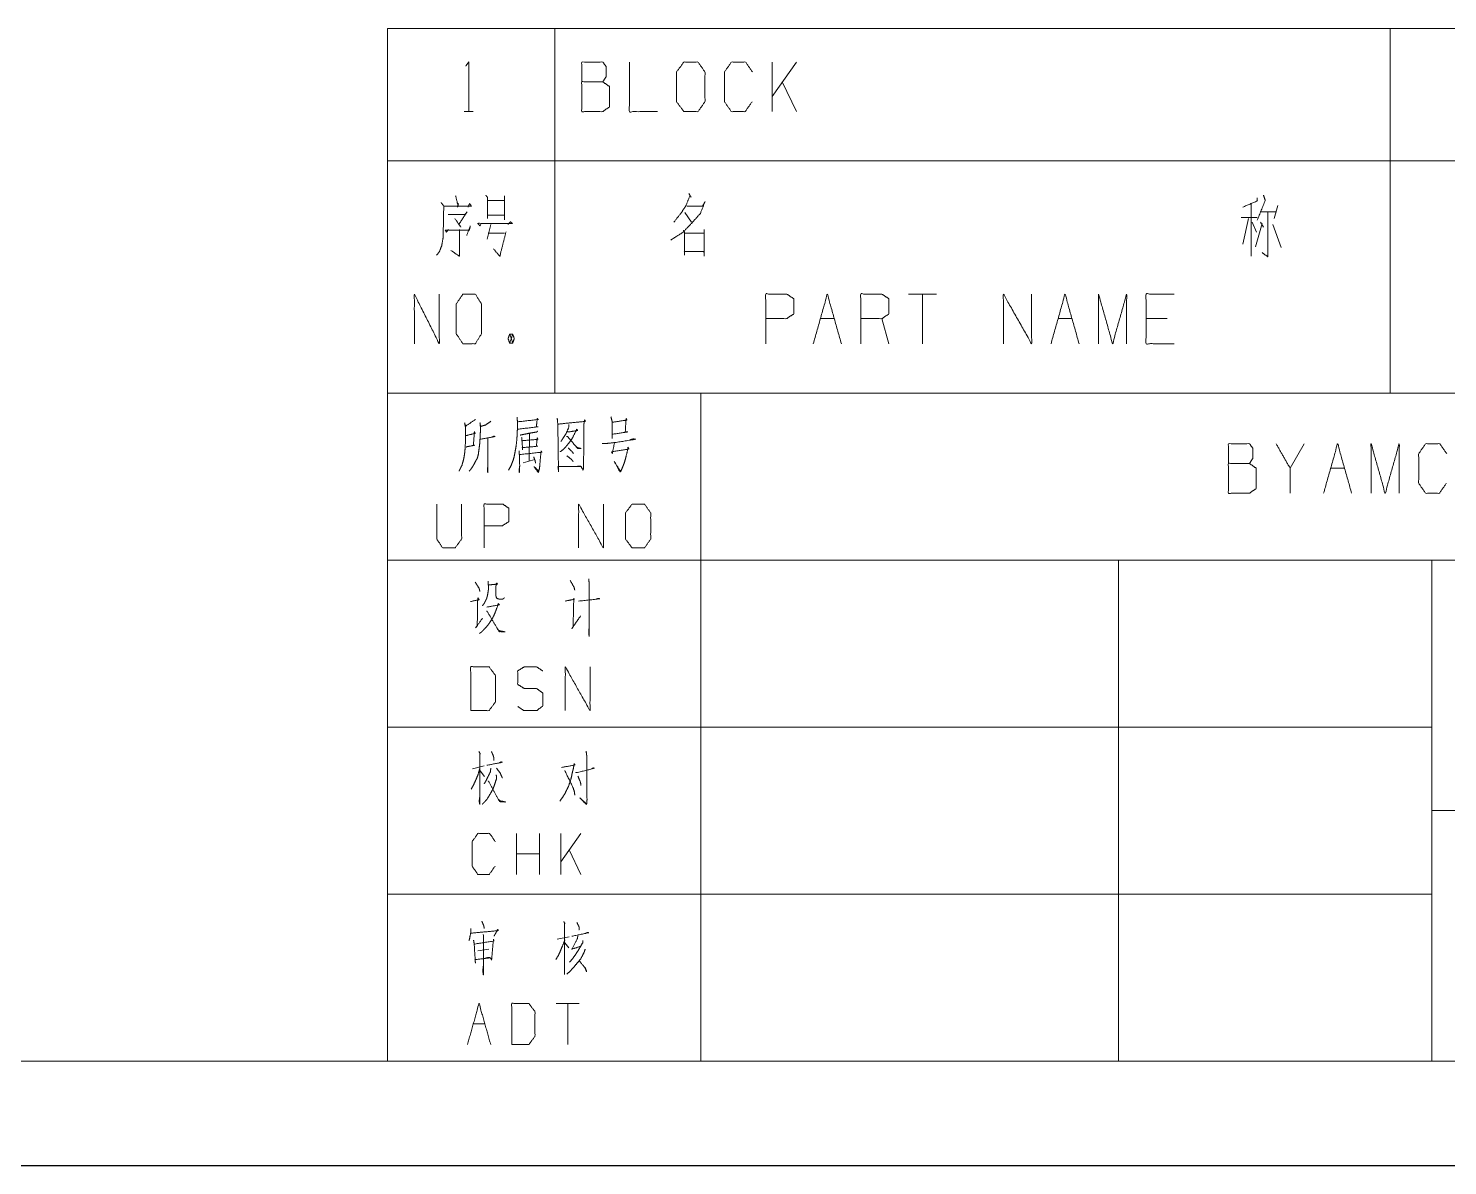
# Model space of a CAD drawing. Header units: millimetres. Extents: x 2210 to 79821, y -19430 to 2344.
# Drawn here: x 8887 to 8955, y 1492.8 to 1547.3 of the extents above; entities that cross this region are included whole.
import ezdxf

# ---------------------------------------------------------------- set-up
doc = ezdxf.new("R2010")
doc.units = ezdxf.units.MM
doc.layers.add('101', color=7, linetype='Continuous', true_color=0xffffff)

msp = doc.modelspace()

# ---------------------------------------------------------------- linework, layer by layer
msp.add_line((2209.782, 1492.822), (13049.157, 1492.822))
at = {"layer": '101', "color": 72, "linetype": 'Continuous', "lineweight": 18}
for p, q in [((8904.207, 1547.284), (8912.207, 1547.284)), ((8904.207, 1547.284), (8904.207, 1540.934)), ((8912.207, 1547.284), (8912.207, 1540.934)), ((8912.207, 1547.284), (8952.207, 1547.284)), ((8952.207, 1547.284), (8952.207, 1540.934)), ((8952.207, 1547.284), (8982.207, 1547.284)), ((8922.612, 1543.297), (8922.612, 1545.672)), ((8923.778, 1545.672), (8922.612, 1544.022)), ((8923.778, 1543.297), (8923.106, 1544.722)), ((8907.876, 1543.297), (8908.3, 1543.297)), ((8904.207, 1540.934), (8912.207, 1540.934)), ((8904.207, 1540.934), (8904.207, 1529.822)), ((8912.207, 1540.934), (8952.207, 1540.934)), ((8912.207, 1540.934), (8912.207, 1529.822)), ((8952.207, 1540.934), (8952.207, 1529.822)), ((8952.207, 1540.934), (8982.207, 1540.934)), ((8909.798, 1539.272), (8909.798, 1538.122)), ((8908.967, 1539.047), (8909.783, 1539.047)), ((8945.561, 1538.897), (8945.561, 1536.372)), ((8946.834, 1538.797), (8946.657, 1538.172)), ((8908.967, 1538.347), (8909.783, 1538.347)), ((8909.155, 1537.897), (8908.967, 1537.197)), ((8918.438, 1538.472), (8918.756, 1537.997)), ((8945.084, 1538.222), (8945.844, 1538.222)), ((8945.42, 1538.172), (8945.155, 1536.947)), ((8945.597, 1537.997), (8945.809, 1537.522)), ((8946.074, 1537.947), (8945.756, 1536.822)), ((8945.985, 1538.497), (8946.763, 1538.497)), ((8946.003, 1537.997), (8946.144, 1537.772)), ((8946.586, 1537.897), (8946.993, 1536.797)), ((8909.014, 1537.472), (8909.798, 1537.472)), ((8930.485, 1534.559), (8929.142, 1534.559)), ((8929.814, 1534.559), (8929.814, 1532.184)), ((8924.925, 1533.384), (8925.597, 1533.384)), ((8928.209, 1532.184), (8927.873, 1533.384)), ((8936.307, 1533.384), (8936.979, 1533.384)), ((8941.532, 1533.384), (8940.524, 1533.384)), ((8910.052, 1532.634), (8910.194, 1532.209)), ((8904.207, 1529.822), (8912.207, 1529.822)), ((8912.207, 1529.822), (8952.207, 1529.822)), ((8952.207, 1529.822), (8982.207, 1529.822)), ((8910.999, 1527.869), (8910.983, 1526.567)), ((8948.09, 1527.395), (8947.418, 1526.22)), ((8910.702, 1526.478), (8911.249, 1526.633)), ((8949.359, 1526.22), (8950.03, 1526.22)), ((8908.823, 1511.972), (8908.267, 1511.827)), ((8908.633, 1511.723), (8908.838, 1511.454)), ((8910.374, 1506.766), (8910.374, 1508.732)), ((8911.486, 1506.766), (8911.486, 1508.732)), ((8913.462, 1508.732), (8912.496, 1507.366)), ((8912.496, 1506.766), (8912.496, 1508.732)), ((8913.462, 1506.766), (8912.905, 1507.946)), ((8911.486, 1507.759), (8910.374, 1507.759)), ((8908.527, 1503.103), (8909.054, 1503.186)), ((8912.902, 1503.786), (8912.331, 1503.662)), ((8912.697, 1503.496), (8912.887, 1503.248)), ((8913.385, 1500.588), (8912.273, 1500.588)), ((8912.829, 1500.588), (8912.829, 1498.621)), ((8908.308, 1499.615), (8908.864, 1499.615))]:
    msp.add_line(p, q, dxfattribs=at)
at = {"layer": '101', "color": 133, "linetype": 'Continuous', "lineweight": 18}
for p, q in [((8904.207, 1529.822), (9084.207, 1529.822)), ((8904.207, 1529.822), (8904.207, 1497.822)), ((8919.207, 1529.822), (8919.207, 1497.822)), ((8904.207, 1521.822), (9084.207, 1521.822)), ((8939.207, 1521.822), (8939.207, 1497.822)), ((8954.207, 1521.822), (8954.207, 1497.822)), ((8904.207, 1513.822), (8954.207, 1513.822)), ((8954.207, 1509.822), (9063.207, 1509.822)), ((8904.207, 1505.822), (8954.207, 1505.822)), ((8694.207, 1497.822), (9084.207, 1497.822)), ((8904.207, 1497.822), (9084.207, 1497.822)), ((8669.207, 1492.822), (9089.207, 1492.822))]:
    msp.add_line(p, q, dxfattribs=at)
at = {"layer": '101', "color": 72, "linetype": 'Continuous', "lineweight": 18}
for points, knots in [([(8907.946, 1545.472), (8908.088, 1545.672), (8908.088, 1543.297)], [0, 0, 0.093491, 1, 1]), ([(8913.506, 1544.722), (8913.506, 1545.672), (8914.513, 1545.672), (8914.672, 1545.447), (8914.672, 1544.972), (8914.513, 1544.722), (8913.506, 1544.722), (8913.506, 1543.297), (8914.495, 1543.297), (8914.831, 1543.522), (8914.831, 1544.497), (8914.513, 1544.722)], [0, 0, 0.115917, 0.238846, 0.272468, 0.330427, 0.366584, 0.489512, 0.663388, 0.78416, 0.833484, 0.952452, 1, 1]), ([(8915.782, 1545.672), (8915.782, 1543.297), (8917.125, 1543.297)], [0, 0, 0.638733, 1, 1]), ([(8918.394, 1543.297), (8919.066, 1543.297), (8919.402, 1543.772), (8919.402, 1545.197), (8919.066, 1545.672), (8918.394, 1545.672), (8918.041, 1545.197), (8918.041, 1543.772), (8918.394, 1543.297)], [0, 0, 0.102684, 0.191619, 0.409477, 0.498411, 0.601095, 0.691619, 0.909477, 1, 1]), ([(8921.661, 1543.772), (8921.325, 1543.297), (8920.671, 1543.297), (8920.335, 1543.772), (8920.335, 1545.197), (8920.671, 1545.672), (8921.343, 1545.672), (8921.678, 1545.197)], [0, 0, 0.11457, 0.243368, 0.357935, 0.638584, 0.753151, 0.88543, 1, 1]), ([(8907.46, 1539.272), (8907.57, 1538.822), (8907.601, 1538.897), (8907.554, 1538.722)], [0, 0, 0.638265, 0.750293, 1, 1]), ([(8908.904, 1539.297), (8908.982, 1539.197), (8908.982, 1538.172)], [0, 0, 0.110318, 1, 1]), ([(8918.632, 1539.372), (8918.738, 1539.197), (8918.685, 1539.272), (8918.491, 1538.797), (8918.261, 1538.447), (8917.908, 1537.997)], [0, 0, 0.113643, 0.164652, 0.449685, 0.682203, 1, 1]), ([(8946.144, 1539.297), (8946.233, 1539.047), (8945.844, 1538.097)], [0, 0, 0.205285, 1, 1]), ([(8906.77, 1538.947), (8906.895, 1538.772), (8906.864, 1537.272), (8906.801, 1536.897), (8906.691, 1536.597), (8906.55, 1536.422)], [0, 0, 0.081566, 0.649824, 0.793832, 0.914832, 1, 1]), ([(8906.911, 1538.772), (8908.213, 1538.772), (8908.135, 1538.897), (8908.056, 1538.722)], [0, 0, 0.79327, 0.883171, 1, 1]), ([(8918.526, 1538.772), (8919.286, 1538.772), (8919.41, 1538.997), (8919.18, 1538.422), (8918.756, 1537.947), (8918.35, 1537.522), (8917.766, 1537.147)], [0, 0, 0.213824, 0.286066, 0.460275, 0.639447, 0.80491, 1, 1]), ([(8945.844, 1539.172), (8945.844, 1539.022), (8945.155, 1538.722)], [0, 0, 0.166335, 1, 1]), ([(8907.099, 1538.372), (8907.915, 1538.372), (8908.009, 1538.497), (8907.617, 1537.897), (8907.711, 1537.772), (8907.429, 1538.172)], [0, 0, 0.349352, 0.41636, 0.723317, 0.790325, 1, 1]), ([(8908.669, 1537.897), (8908.622, 1537.822), (8908.527, 1537.947), (8910.175, 1537.947), (8910.081, 1538.022), (8909.971, 1537.897)], [0, 0, 0.040633, 0.112439, 0.86841, 0.923643, 1, 1]), ([(8946.357, 1538.497), (8946.357, 1536.347), (8946.074, 1536.547)], [0, 0, 0.861245, 1, 1]), ([(8907.115, 1537.647), (8907.021, 1537.522), (8906.974, 1537.622), (8908.119, 1537.622), (8908.166, 1537.822), (8907.994, 1537.372)], [0, 0, 0.074524, 0.127161, 0.67261, 0.770465, 1, 1]), ([(8907.648, 1537.647), (8907.648, 1536.372), (8907.241, 1536.647)], [0, 0, 0.721581, 1, 1]), ([(8909.877, 1537.547), (8909.579, 1536.372), (8909.28, 1536.722)], [0, 0, 0.725031, 1, 1]), ([(8918.367, 1537.622), (8918.42, 1537.547), (8918.42, 1536.422), (8918.42, 1536.597), (8919.357, 1536.597), (8919.357, 1536.372), (8919.357, 1537.647), (8919.357, 1537.472), (8918.456, 1537.472)], [0, 0, 0.018725, 0.248079, 0.283757, 0.474741, 0.520613, 0.780549, 0.816226, 1, 1]), ([(8905.486, 1532.184), (8905.486, 1534.559), (8906.678, 1532.184), (8906.678, 1534.559)], [0, 0, 0.320621, 0.679379, 1, 1]), ([(8907.808, 1532.184), (8908.405, 1532.184), (8908.703, 1532.659), (8908.703, 1534.084), (8908.405, 1534.559), (8907.808, 1534.559), (8907.495, 1534.084), (8907.495, 1532.659), (8907.808, 1532.184)], [0, 0, 0.094594, 0.183574, 0.409674, 0.498654, 0.593248, 0.683574, 0.909674, 1, 1]), ([(8922.313, 1532.184), (8922.313, 1534.559), (8923.32, 1534.559), (8923.656, 1534.334), (8923.656, 1533.609), (8923.302, 1533.384), (8922.313, 1533.384)], [0, 0, 0.401146, 0.571314, 0.639588, 0.762043, 0.832817, 1, 1]), ([(8926.866, 1532.184), (8926.866, 1534.559), (8927.873, 1534.559), (8928.209, 1534.334), (8928.209, 1533.609), (8927.873, 1533.384), (8926.866, 1533.384)], [0, 0, 0.400952, 0.571034, 0.639278, 0.761674, 0.829918, 1, 1]), ([(8933.695, 1532.184), (8933.695, 1534.559), (8935.038, 1532.184), (8935.038, 1534.559)], [0, 0, 0.317574, 0.682426, 1, 1]), ([(8938.248, 1532.184), (8938.248, 1534.559), (8938.92, 1532.184), (8939.591, 1534.559), (8939.591, 1532.184)], [0, 0, 0.245192, 0.5, 0.754808, 1, 1]), ([(8941.868, 1532.184), (8940.524, 1532.184), (8940.524, 1534.559), (8941.868, 1534.559)], [0, 0, 0.26539, 0.73461, 1, 1]), ([(8910.052, 1532.209), (8910.194, 1532.209), (8910.272, 1532.434), (8910.194, 1532.634), (8910.052, 1532.634), (8909.974, 1532.434), (8910.052, 1532.209), (8910.194, 1532.634)], [0, 0, 0.086283, 0.23189, 0.363169, 0.449452, 0.580731, 0.726338, 1, 1]), ([(8908.408, 1528.554), (8908.346, 1528.51), (8907.924, 1528.223), (8907.893, 1528.399), (8907.94, 1528.223), (8907.94, 1527.649), (8907.924, 1527.295), (8907.908, 1527.052), (8907.877, 1526.81), (8907.83, 1526.589), (8907.768, 1526.368), (8907.69, 1526.213), (8907.627, 1526.081)], [0, 0, 0.024363, 0.186803, 0.243942, 0.302154, 0.485023, 0.597668, 0.675195, 0.753199, 0.825098, 0.898191, 0.953346, 1, 1]), ([(8909.142, 1528.466), (8908.892, 1528.289), (8908.658, 1528.223), (8908.627, 1528.399), (8908.658, 1528.134), (8908.642, 1527.869), (8908.627, 1527.582), (8908.611, 1527.339), (8908.58, 1527.119), (8908.548, 1526.876), (8908.502, 1526.699), (8908.424, 1526.567), (8908.346, 1526.412), (8908.267, 1526.28), (8908.189, 1526.169), (8908.111, 1526.081)], [0, 0, 0.096323, 0.172941, 0.229419, 0.31342, 0.396988, 0.487497, 0.564126, 0.634338, 0.711439, 0.768976, 0.817389, 0.871907, 0.92032, 0.962889, 1, 1]), ([(8910.406, 1528.664), (8910.421, 1528.466), (8910.421, 1528.112), (8910.406, 1527.781), (8910.39, 1527.56), (8910.359, 1527.273), (8910.312, 1527.03), (8910.265, 1526.765), (8910.203, 1526.567), (8910.125, 1526.368), (8910, 1526.125)], [0, 0, 0.076501, 0.212087, 0.339339, 0.424292, 0.535104, 0.630036, 0.733301, 0.813244, 0.895184, 1, 1]), ([(8910.452, 1528.443), (8911.42, 1528.554), (8911.373, 1528.598), (8911.327, 1528.201), (8911.405, 1528.201), (8910.437, 1528.09)], [0, 0, 0.39108, 0.416924, 0.577585, 0.60892, 1, 1]), ([(8912.325, 1528.62), (8912.356, 1528.333), (8912.388, 1526.059), (8912.372, 1526.302), (8913.48, 1526.302), (8913.402, 1526.324), (8913.246, 1526.302)], [0, 0, 0.069512, 0.617083, 0.675676, 0.942511, 0.962039, 1, 1]), ([(8912.372, 1528.333), (8913.683, 1528.466), (8913.636, 1528.532), (8913.605, 1528.333), (8913.59, 1526.346), (8913.574, 1526.125), (8913.465, 1526.302)], [0, 0, 0.32813, 0.348326, 0.398409, 0.893176, 0.948286, 1, 1]), ([(8914.9, 1528.686), (8914.963, 1528.421), (8914.963, 1527.649), (8914.963, 1527.847), (8915.712, 1527.958), (8915.587, 1527.958), (8915.618, 1528.51), (8915.634, 1528.598), (8915.665, 1528.532), (8915.556, 1528.51), (8914.963, 1528.421)], [0, 0, 0.076615, 0.294118, 0.350048, 0.563217, 0.598361, 0.753969, 0.779212, 0.799823, 0.831203, 1, 1]), ([(8907.971, 1527.229), (8908.002, 1527.251), (8908.361, 1527.317), (8908.314, 1527.295), (8908.361, 1527.98), (8908.392, 1527.891), (8907.955, 1527.781)], [0, 0, 0.022681, 0.239273, 0.269981, 0.676983, 0.732557, 1, 1]), ([(8908.642, 1527.604), (8909.345, 1527.737), (8909.298, 1527.759), (8909.22, 1527.715)], [0, 0, 0.834819, 0.895271, 1, 1]), ([(8911.405, 1528.002), (8911.358, 1527.958), (8910.968, 1527.891), (8910.749, 1527.847), (8910.546, 1527.803)], [0, 0, 0.07226, 0.516589, 0.766867, 1, 1]), ([(8910.624, 1527.693), (8910.64, 1527.538), (8910.671, 1527.097), (8910.655, 1527.207), (8911.389, 1527.273), (8911.327, 1527.273), (8911.373, 1527.671), (8911.405, 1527.604), (8910.64, 1527.538)], [0, 0, 0.056492, 0.217482, 0.258029, 0.525926, 0.548635, 0.694164, 0.720796, 1, 1]), ([(8912.809, 1527.98), (8912.871, 1527.958), (8913.309, 1528.024), (8913.262, 1528.09), (8913.059, 1527.671), (8912.903, 1527.45), (8912.762, 1527.273), (8912.622, 1527.119), (8912.466, 1527.008)], [0, 0, 0.033928, 0.260451, 0.302015, 0.540804, 0.679359, 0.795007, 0.902031, 1, 1]), ([(8912.887, 1528.311), (8912.887, 1528.201), (8912.747, 1527.869), (8912.575, 1527.604), (8912.497, 1527.494)], [0, 0, 0.119857, 0.510439, 0.853216, 1, 1]), ([(8912.778, 1527.737), (8912.825, 1527.737), (8913.309, 1527.163), (8913.48, 1527.163), (8913.309, 1527.207), (8913.23, 1527.251)], [0, 0, 0.037884, 0.645156, 0.784053, 0.927468, 1, 1]), ([(8909.001, 1527.649), (8909.001, 1526.015), (8908.986, 1526.125), (8909.001, 1526.302)], [0, 0, 0.849785, 0.907773, 1, 1]), ([(8910.499, 1527.052), (8910.515, 1526.854), (8910.53, 1526.346), (8910.515, 1526.015), (8910.499, 1526.103), (8910.53, 1526.324)], [0, 0, 0.147471, 0.523365, 0.768668, 0.835023, 1, 1]), ([(8910.53, 1526.876), (8911.592, 1526.986), (8911.561, 1527.052), (8911.545, 1526.942), (8911.498, 1526.434), (8911.483, 1526.235), (8911.42, 1526.015), (8911.217, 1526.302), (8911.436, 1526.081)], [0, 0, 0.374083, 0.399749, 0.43883, 0.61759, 0.687459, 0.767887, 0.891105, 1, 1]), ([(8912.856, 1527.185), (8913.028, 1527.03), (8913.106, 1526.92)], [0, 0, 0.630834, 1, 1]), ([(8914.479, 1527.406), (8914.682, 1527.406), (8915.088, 1527.45), (8916.087, 1527.604), (8915.977, 1527.627), (8915.821, 1527.582)], [0, 0, 0.107045, 0.322389, 0.855631, 0.914429, 1, 1]), ([(8915.072, 1527.45), (8914.963, 1526.92), (8914.931, 1527.008), (8915.759, 1527.141), (8915.712, 1527.229), (8915.712, 1527.141), (8915.618, 1526.765), (8915.556, 1526.523), (8915.478, 1526.324), (8915.415, 1526.169), (8915.369, 1526.059), (8915.337, 1526.037), (8915.056, 1526.545), (8915.353, 1526.081)], [0, 0, 0.136367, 0.159976, 0.371153, 0.396349, 0.418608, 0.516111, 0.579315, 0.633124, 0.675136, 0.705359, 0.714999, 0.861275, 1, 1]), ([(8944.47, 1526.445), (8944.47, 1527.395), (8945.477, 1527.395), (8945.636, 1527.17), (8945.636, 1526.695), (8945.477, 1526.445), (8944.47, 1526.445), (8944.47, 1525.02), (8945.46, 1525.02), (8945.795, 1525.245), (8945.795, 1526.22), (8945.477, 1526.445)], [0, 0, 0.115917, 0.238848, 0.27247, 0.330428, 0.366583, 0.489514, 0.66339, 0.784164, 0.833487, 0.952454, 1, 1]), ([(8947.418, 1525.02), (8947.418, 1526.22), (8946.746, 1527.395)], [0, 0, 0.469959, 1, 1]), ([(8951.299, 1525.02), (8951.299, 1527.395), (8951.971, 1525.02), (8952.643, 1527.395), (8952.643, 1525.02)], [0, 0, 0.245192, 0.5, 0.754808, 1, 1]), ([(8954.901, 1525.495), (8954.566, 1525.02), (8953.912, 1525.02), (8953.576, 1525.495), (8953.576, 1526.92), (8953.912, 1527.395), (8954.583, 1527.395), (8954.919, 1526.92)], [0, 0, 0.11457, 0.243368, 0.357935, 0.638583, 0.75315, 0.885433, 1, 1]), ([(8911.202, 1526.765), (8911.264, 1526.589), (8911.295, 1526.456)], [0, 0, 0.579215, 1, 1]), ([(8912.793, 1526.81), (8912.996, 1526.655), (8913.09, 1526.545)], [0, 0, 0.637944, 1, 1]), ([(8906.563, 1524.502), (8906.563, 1522.824), (8906.844, 1522.405), (8907.438, 1522.405), (8907.75, 1522.824), (8907.75, 1524.502)], [0, 0, 0.33715, 0.438599, 0.557782, 0.66285, 1, 1]), ([(8908.826, 1522.405), (8908.826, 1524.502), (8909.716, 1524.502), (8910.013, 1524.303), (8910.013, 1523.663), (8909.7, 1523.464), (8908.826, 1523.464)], [0, 0, 0.401145, 0.571312, 0.639588, 0.762043, 0.832818, 1, 1]), ([(8913.352, 1522.405), (8913.352, 1524.502), (8914.539, 1522.405), (8914.539, 1524.502)], [0, 0, 0.317575, 0.682425, 1, 1]), ([(8915.912, 1522.405), (8916.505, 1522.405), (8916.802, 1522.824), (8916.802, 1524.083), (8916.505, 1524.502), (8915.912, 1524.502), (8915.6, 1524.083), (8915.6, 1522.824), (8915.912, 1522.405)], [0, 0, 0.102684, 0.19162, 0.409478, 0.498414, 0.601098, 0.69162, 0.909478, 1, 1]), ([(8913.837, 1520.916), (8913.852, 1520.761), (8913.852, 1518.178), (8913.837, 1518.354), (8913.852, 1518.575)], [0, 0, 0.049515, 0.872926, 0.929447, 1, 1]), ([(8908.405, 1520.761), (8908.593, 1520.452), (8908.624, 1520.32)], [0, 0, 0.726452, 1, 1]), ([(8909.014, 1520.805), (8909.03, 1520.607), (8909.03, 1520.386), (8908.999, 1520.187), (8908.952, 1519.988), (8908.889, 1519.856), (8908.827, 1519.745), (8908.749, 1519.635)], [0, 0, 0.161539, 0.340478, 0.503498, 0.668955, 0.787647, 0.890428, 1, 1]), ([(8909.045, 1520.629), (8909.467, 1520.673), (8909.436, 1520.739), (8909.389, 1520.562), (8909.389, 1520.408), (8909.389, 1520.121), (8909.404, 1520.055), (8909.436, 1519.988), (8909.498, 1519.966), (8909.576, 1519.944), (8909.685, 1519.944), (8909.748, 1519.966), (8909.795, 1520.01)], [0, 0, 0.256861, 0.301243, 0.412007, 0.505689, 0.679669, 0.720918, 0.765306, 0.805452, 0.854617, 0.920845, 0.960991, 1, 1]), ([(8912.947, 1520.849), (8913.134, 1520.518), (8913.165, 1520.386)], [0, 0, 0.736529, 1, 1]), ([(8908.171, 1519.834), (8908.593, 1519.922), (8908.53, 1520.01), (8908.515, 1519.834), (8908.499, 1518.664), (8908.421, 1518.575), (8908.749, 1519.039)], [0, 0, 0.167422, 0.209474, 0.278414, 0.733408, 0.779231, 1, 1]), ([(8908.952, 1519.569), (8909.56, 1519.679), (8909.514, 1519.745), (8909.373, 1519.348), (8909.295, 1519.171), (8909.217, 1519.017), (8909.092, 1518.818), (8908.952, 1518.641), (8908.811, 1518.487), (8908.702, 1518.377), (8908.608, 1518.31)], [0, 0, 0.254941, 0.288363, 0.462053, 0.541623, 0.612966, 0.709673, 0.80267, 0.888733, 0.952733, 1, 1]), ([(8912.713, 1519.856), (8913.15, 1519.944), (8913.119, 1519.988), (8913.087, 1518.619), (8913.025, 1518.531), (8913.446, 1519.149)], [0, 0, 0.163595, 0.183435, 0.685805, 0.725489, 1, 1]), ([(8913.353, 1519.856), (8914.367, 1519.966), (8914.305, 1519.988), (8914.18, 1519.944)], [0, 0, 0.837047, 0.891364, 1, 1]), ([(8908.936, 1519.37), (8908.967, 1519.37), (8909.545, 1518.399), (8909.841, 1518.377), (8909.545, 1518.443), (8909.467, 1518.531)], [0, 0, 0.016597, 0.617583, 0.775731, 0.937327, 1, 1]), ([(8908.187, 1514.612), (8909.061, 1514.612), (8909.373, 1515.031), (8909.373, 1516.29), (8909.061, 1516.709), (8908.187, 1516.709), (8908.187, 1514.612)], [0, 0, 0.142136, 0.227161, 0.43179, 0.516816, 0.658952, 1, 1]), ([(8910.434, 1514.811), (8910.731, 1514.612), (8911.34, 1514.612), (8911.636, 1514.833), (8911.636, 1515.451), (8911.34, 1515.672), (8910.746, 1515.672), (8910.434, 1515.87), (8910.434, 1516.511), (8910.746, 1516.709), (8911.34, 1516.709), (8911.636, 1516.511)], [0, 0, 0.068036, 0.184055, 0.254519, 0.372335, 0.4428, 0.555844, 0.62637, 0.748394, 0.81892, 0.931964, 1, 1]), ([(8912.713, 1514.612), (8912.713, 1516.709), (8913.899, 1514.612), (8913.899, 1516.709)], [0, 0, 0.317575, 0.682425, 1, 1]), ([(8908.575, 1512.655), (8908.648, 1512.531), (8908.618, 1512.572), (8908.618, 1510.13), (8908.589, 1510.274), (8908.618, 1510.481)], [0, 0, 0.048142, 0.065074, 0.880813, 0.930182, 1, 1]), ([(8908.955, 1511.993), (8909.701, 1512.137), (8909.643, 1512.158), (8909.57, 1512.117)], [0, 0, 0.838754, 0.907252, 1, 1]), ([(8909.175, 1512.655), (8909.262, 1512.469), (8909.292, 1512.344), (8909.292, 1512.22)], [0, 0, 0.449924, 0.728677, 1, 1]), ([(8912.54, 1511.889), (8913.183, 1512.013), (8913.14, 1512.075), (8913.096, 1511.827), (8913.037, 1511.579), (8912.979, 1511.309), (8912.862, 1510.978), (8912.73, 1510.709), (8912.715, 1510.668), (8912.598, 1510.481), (8912.452, 1510.274)], [0, 0, 0.244428, 0.272774, 0.366789, 0.461906, 0.564547, 0.695473, 0.807142, 0.823507, 0.905515, 1, 1]), ([(8913.71, 1512.676), (8913.74, 1512.448), (8913.74, 1510.875), (8913.754, 1510.357), (8913.74, 1510.15), (8913.725, 1510.109), (8913.403, 1510.44), (8913.725, 1510.15)], [0, 0, 0.066217, 0.519982, 0.669307, 0.729162, 0.741827, 0.875056, 1, 1]), ([(8908.618, 1511.827), (8908.531, 1511.537), (8908.428, 1511.289), (8908.326, 1511.061), (8908.209, 1510.854)], [0, 0, 0.285939, 0.539663, 0.775435, 1, 1]), ([(8909.409, 1511.537), (8909.423, 1511.372), (8909.336, 1511.082), (8909.248, 1510.854), (8909.145, 1510.668), (8908.97, 1510.378), (8908.867, 1510.254), (8908.736, 1510.13)], [0, 0, 0.103476, 0.291956, 0.443856, 0.576191, 0.787107, 0.887318, 1, 1]), ([(8909.145, 1511.848), (8909.131, 1511.682), (8908.984, 1511.392), (8908.882, 1511.185), (8908.823, 1511.102)], [0, 0, 0.201933, 0.596284, 0.876828, 1, 1]), ([(8909.423, 1511.848), (8909.599, 1511.62), (8909.643, 1511.516), (8909.701, 1511.392)], [0, 0, 0.535199, 0.744449, 1, 1]), ([(8912.686, 1511.744), (8913.081, 1510.937), (8913.154, 1510.709), (8913.169, 1510.564)], [0, 0, 0.70022, 0.886543, 1, 1]), ([(8913.213, 1511.661), (8913.257, 1511.641), (8914.105, 1511.848), (8914.047, 1511.868), (8913.988, 1511.827)], [0, 0, 0.045965, 0.873307, 0.932104, 1, 1]), ([(8913.315, 1511.475), (8913.447, 1511.165), (8913.462, 1511.02)], [0, 0, 0.698424, 1, 1]), ([(8909.014, 1511.247), (8909.057, 1511.206), (8909.57, 1510.254), (8909.848, 1510.233), (8909.584, 1510.295), (8909.511, 1510.378)], [0, 0, 0.033497, 0.633662, 0.788434, 0.938664, 1, 1]), ([(8909.35, 1507.159), (8909.072, 1506.766), (8908.531, 1506.766), (8908.253, 1507.159), (8908.253, 1508.339), (8908.531, 1508.732), (8909.087, 1508.732), (8909.365, 1508.339)], [0, 0, 0.114569, 0.243366, 0.357935, 0.638584, 0.753153, 0.885431, 1, 1]), ([(8908.191, 1504.179), (8908.191, 1503.993), (8908.132, 1503.703), (8908.103, 1503.6)], [0, 0, 0.316024, 0.817546, 1, 1]), ([(8908.191, 1503.952), (8909.508, 1504.076), (8909.479, 1504.138), (8909.303, 1503.807)], [0, 0, 0.748923, 0.787787, 1, 1]), ([(8908.718, 1504.531), (8908.805, 1504.324), (8908.835, 1504.179)], [0, 0, 0.60334, 1, 1]), ([(8908.776, 1503.89), (8908.805, 1503.848), (8908.791, 1501.964), (8908.761, 1502.151), (8908.791, 1502.378)], [0, 0, 0.021551, 0.822258, 0.902418, 1, 1]), ([(8912.639, 1504.511), (8912.697, 1504.407), (8912.683, 1504.428), (8912.683, 1501.985), (8912.668, 1502.171), (8912.683, 1502.378)], [0, 0, 0.039885, 0.048389, 0.86771, 0.930393, 1, 1]), ([(8913.019, 1503.807), (8913.839, 1503.972), (8913.78, 1503.993), (8913.663, 1503.931)], [0, 0, 0.811187, 0.871426, 1, 1]), ([(8913.268, 1504.469), (8913.37, 1504.262), (8913.385, 1504.179), (8913.37, 1504.117)], [0, 0, 0.609647, 0.831592, 1, 1]), ([(8908.322, 1503.62), (8908.352, 1503.434), (8908.41, 1502.523), (8908.396, 1502.689), (8909.127, 1502.772), (8909.04, 1502.792), (8908.879, 1502.751)], [0, 0, 0.083431, 0.487204, 0.560752, 0.886551, 0.926463, 1, 1]), ([(8909.127, 1502.772), (8909.186, 1502.668), (8909.274, 1503.662), (8909.303, 1503.579), (8908.381, 1503.434)], [0, 0, 0.055629, 0.522276, 0.563362, 1, 1]), ([(8912.697, 1503.641), (8912.565, 1503.31), (8912.463, 1503.062), (8912.375, 1502.875), (8912.258, 1502.689)], [0, 0, 0.339096, 0.594725, 0.790666, 1, 1]), ([(8913.663, 1503.186), (8913.619, 1503.041), (8913.444, 1502.71), (8913.268, 1502.503), (8913.078, 1502.275), (8912.917, 1502.109), (8912.785, 1501.985)], [0, 0, 0.100504, 0.349351, 0.529547, 0.726521, 0.879827, 1, 1]), ([(8913.561, 1503.6), (8913.546, 1503.496), (8913.37, 1503.186), (8913.356, 1503.165), (8913.224, 1502.958), (8913.078, 1502.751), (8912.917, 1502.565)], [0, 0, 0.084867, 0.374487, 0.395069, 0.594277, 0.800098, 1, 1]), ([(8913.312, 1503.827), (8913.297, 1503.703), (8913.048, 1503.206), (8913.019, 1503.186), (8913.473, 1503.331)], [0, 0, 0.104845, 0.570656, 0.600711, 1, 1]), ([(8913.385, 1502.627), (8913.678, 1502.275), (8913.736, 1502.109), (8913.648, 1502.316)], [0, 0, 0.533337, 0.737998, 1, 1]), ([(8908.03, 1498.621), (8908.586, 1500.588), (8909.142, 1498.621)], [0, 0, 0.500001, 1, 1]), ([(8910.151, 1498.621), (8910.971, 1498.621), (8911.263, 1499.015), (8911.263, 1500.195), (8910.971, 1500.588), (8910.151, 1500.588), (8910.151, 1498.621)], [0, 0, 0.142137, 0.227162, 0.431791, 0.516816, 0.658952, 1, 1])]:
    msp.add_open_spline(points, degree=1, knots=knots, dxfattribs=at)
for points in [[(8924.589, 1532.184), (8925.261, 1534.559), (8925.932, 1532.184)], [(8935.971, 1532.184), (8936.643, 1534.559), (8937.315, 1532.184)], [(8949.023, 1525.02), (8949.694, 1527.395), (8950.366, 1525.02)]]:
    msp.add_open_spline(points, degree=1, dxfattribs=at)

doc.saveas('drawing.dxf')
